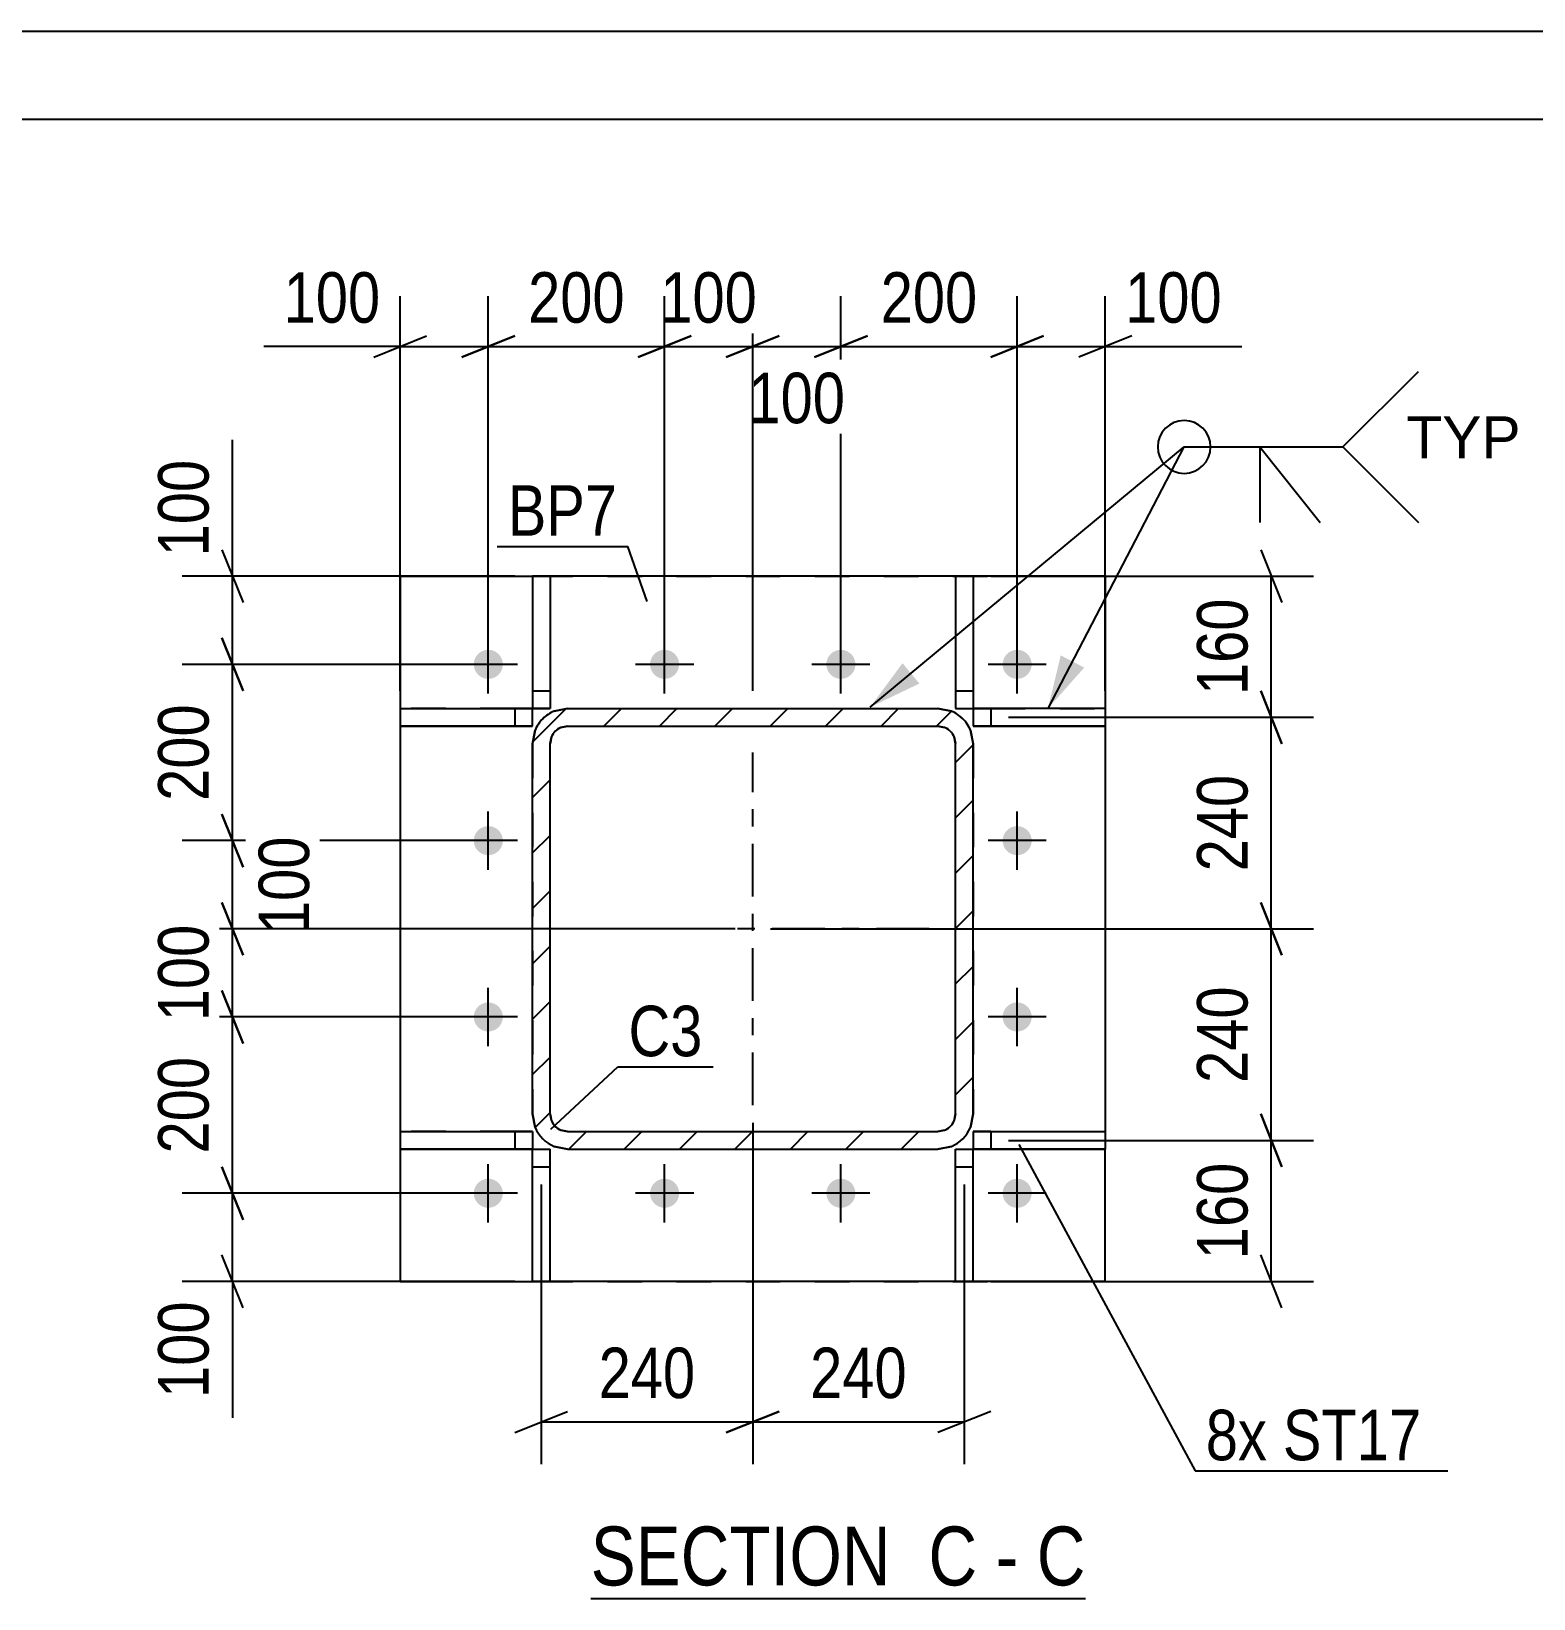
# Model space of a CAD drawing. Header units: millimetres. Extents: x 0 to 594, y 0 to 420.
# Drawn here: x 424.5 to 509.7, y 331.1 to 420 of the extents above; entities that cross this region are included whole.
import ezdxf

# ---------------------------------------------------------------- set-up
doc = ezdxf.new("R2010")
doc.units = ezdxf.units.MM
doc.linetypes.add('DXK_LINE_DOT2', pattern=[3.9198, 1.9599, -1.9599])
doc.linetypes.add('DXK_LINE_DOT3', pattern=[5.9187, 2.979, -0.9799, 0.9799, -0.9799])
doc.styles.add('Arial', font='arial.ttf', dxfattribs={"height": 0.2})
doc.styles.add('Arial Narrow', font='ARIALN.TTF', dxfattribs={"height": 0.2})

# ---------------------------------------------------------------- blocks, each defined once
blk = doc.blocks.new('Unknown-681868596-1134')
at = {"color": 5, "linetype": 'Continuous'}
for p, q in [((594, 420), (0, 420)), ((589, 415), (5, 415))]:
    blk.add_line(p, q, dxfattribs=at)
blk = doc.blocks.new('Unknown-681868596-11 - 2899')
at = {"color": 6, "linetype": 'Continuous'}
blk.add_line((456.186, 331.103), (484.256, 331.103), dxfattribs=at)
at = {"color": 0, "linetype": 'Continuous'}
for points in [[(474.294, 331.853), (474.294, 335.353), (456.186, 335.353), (456.186, 331.853)], [(478.113, 331.853), (478.113, 335.353), (475.344, 335.353), (475.344, 331.853)], [(480.438, 331.853), (480.438, 335.353), (479.163, 335.353), (479.163, 331.853)], [(484.256, 331.853), (484.256, 335.353), (481.488, 335.353), (481.488, 331.853)]]:
    blk.add_wipeout(points, dxfattribs=at)
at = {"color": 7, "linetype": 'Continuous', "style": 'Arial Narrow'}
for s, height, p in [('SECTION ', 3.3405, (456.186, 331.853)), ('C', 3.34, (475.344, 331.853)), ('C', 3.34, (481.488, 331.853)), ('-', 3.34, (479.163, 331.853))]:
    blk.add_text(s, height=height, dxfattribs=at).set_placement(p)
blk = doc.blocks.new('Part-681868596-2966 - 2899')
at = {"color": 2, "linetype": 'Continuous'}
for p, q in [((452.878, 356.598), (453.878, 356.598)), ((452.878, 349.096), (452.878, 356.598)), ((453.878, 349.096), (453.878, 356.598)), ((452.878, 355.598), (453.878, 355.598)), ((452.878, 349.096), (453.878, 349.096))]:
    blk.add_line(p, q, dxfattribs=at)
at = {"color": 7, "linetype": 'DXK_LINE_DOT2'}
for p, q in [((452.878, 356.596), (453.878, 356.596)), ((452.878, 355.596), (453.878, 355.596)), ((453.878, 349.096), (452.878, 349.096))]:
    blk.add_line(p, q, dxfattribs=at)
blk = doc.blocks.new('Bolt-681868596-2914 - 2899')
at = {"linetype": 'Continuous'}
for points in [[(450.378, 383.272), (450.206, 383.29), (450.042, 383.343), (449.893, 383.429), (449.765, 383.545), (449.663, 383.684), (449.593, 383.842), (449.557, 384.01), (449.557, 384.183), (449.593, 384.352), (449.663, 384.509), (449.765, 384.649), (449.893, 384.764), (450.042, 384.85), (450.206, 384.904), (450.378, 384.922), (450.549, 384.904), (450.713, 384.85), (450.863, 384.764), (450.991, 384.649), (451.092, 384.509), (451.162, 384.352), (451.198, 384.183), (451.198, 384.01), (451.162, 383.842), (451.092, 383.684), (450.991, 383.545), (450.863, 383.429), (450.713, 383.343), (450.549, 383.29)], [(460.378, 383.272), (460.206, 383.29), (460.042, 383.343), (459.893, 383.429), (459.765, 383.545), (459.663, 383.684), (459.593, 383.842), (459.557, 384.01), (459.557, 384.183), (459.593, 384.352), (459.663, 384.509), (459.765, 384.649), (459.893, 384.764), (460.042, 384.85), (460.206, 384.904), (460.378, 384.922), (460.549, 384.904), (460.713, 384.85), (460.863, 384.764), (460.991, 384.649), (461.092, 384.509), (461.162, 384.352), (461.198, 384.183), (461.198, 384.01), (461.162, 383.842), (461.092, 383.684), (460.991, 383.545), (460.863, 383.429), (460.713, 383.343), (460.549, 383.29)], [(470.378, 383.272), (470.206, 383.29), (470.042, 383.343), (469.893, 383.429), (469.765, 383.545), (469.663, 383.684), (469.593, 383.842), (469.557, 384.01), (469.557, 384.183), (469.593, 384.352), (469.663, 384.509), (469.765, 384.649), (469.893, 384.764), (470.042, 384.85), (470.206, 384.904), (470.378, 384.922), (470.549, 384.904), (470.713, 384.85), (470.863, 384.764), (470.991, 384.649), (471.092, 384.509), (471.162, 384.352), (471.198, 384.183), (471.198, 384.01), (471.162, 383.842), (471.092, 383.684), (470.991, 383.545), (470.863, 383.429), (470.713, 383.343), (470.549, 383.29)], [(480.378, 383.272), (480.206, 383.29), (480.042, 383.343), (479.893, 383.429), (479.765, 383.545), (479.663, 383.684), (479.593, 383.842), (479.557, 384.01), (479.557, 384.183), (479.593, 384.352), (479.663, 384.509), (479.765, 384.649), (479.893, 384.764), (480.042, 384.85), (480.206, 384.904), (480.378, 384.922), (480.549, 384.904), (480.713, 384.85), (480.863, 384.764), (480.991, 384.649), (481.092, 384.509), (481.162, 384.352), (481.198, 384.183), (481.198, 384.01), (481.162, 383.842), (481.092, 383.684), (480.991, 383.545), (480.863, 383.429), (480.713, 383.343), (480.549, 383.29)], [(450.378, 373.272), (450.206, 373.29), (450.042, 373.343), (449.893, 373.429), (449.765, 373.545), (449.663, 373.684), (449.593, 373.842), (449.557, 374.01), (449.557, 374.183), (449.593, 374.352), (449.663, 374.509), (449.765, 374.649), (449.893, 374.764), (450.042, 374.85), (450.206, 374.904), (450.378, 374.922), (450.549, 374.904), (450.713, 374.85), (450.863, 374.764), (450.991, 374.649), (451.092, 374.509), (451.162, 374.352), (451.198, 374.183), (451.198, 374.01), (451.162, 373.842), (451.092, 373.684), (450.991, 373.545), (450.863, 373.429), (450.713, 373.343), (450.549, 373.29)], [(480.378, 373.272), (480.206, 373.29), (480.042, 373.343), (479.893, 373.429), (479.765, 373.545), (479.663, 373.684), (479.593, 373.842), (479.557, 374.01), (479.557, 374.183), (479.593, 374.352), (479.663, 374.509), (479.765, 374.649), (479.893, 374.764), (480.042, 374.85), (480.206, 374.904), (480.378, 374.922), (480.549, 374.904), (480.713, 374.85), (480.863, 374.764), (480.991, 374.649), (481.092, 374.509), (481.162, 374.352), (481.198, 374.183), (481.198, 374.01), (481.162, 373.842), (481.092, 373.684), (480.991, 373.545), (480.863, 373.429), (480.713, 373.343), (480.549, 373.29)], [(450.378, 363.272), (450.206, 363.29), (450.042, 363.343), (449.893, 363.429), (449.765, 363.545), (449.663, 363.684), (449.593, 363.842), (449.557, 364.01), (449.557, 364.183), (449.593, 364.352), (449.663, 364.509), (449.765, 364.649), (449.893, 364.764), (450.042, 364.85), (450.206, 364.904), (450.378, 364.922), (450.549, 364.904), (450.713, 364.85), (450.863, 364.764), (450.991, 364.649), (451.092, 364.509), (451.162, 364.352), (451.198, 364.183), (451.198, 364.01), (451.162, 363.842), (451.092, 363.684), (450.991, 363.545), (450.863, 363.429), (450.713, 363.343), (450.549, 363.29)], [(480.378, 363.272), (480.206, 363.29), (480.042, 363.343), (479.893, 363.429), (479.765, 363.545), (479.663, 363.684), (479.593, 363.842), (479.557, 364.01), (479.557, 364.183), (479.593, 364.352), (479.663, 364.509), (479.765, 364.649), (479.893, 364.764), (480.042, 364.85), (480.206, 364.904), (480.378, 364.922), (480.549, 364.904), (480.713, 364.85), (480.863, 364.764), (480.991, 364.649), (481.092, 364.509), (481.162, 364.352), (481.198, 364.183), (481.198, 364.01), (481.162, 363.842), (481.092, 363.684), (480.991, 363.545), (480.863, 363.429), (480.713, 363.343), (480.549, 363.29)], [(450.378, 353.272), (450.206, 353.29), (450.042, 353.343), (449.893, 353.429), (449.765, 353.545), (449.663, 353.684), (449.593, 353.842), (449.557, 354.01), (449.557, 354.183), (449.593, 354.352), (449.663, 354.509), (449.765, 354.649), (449.893, 354.764), (450.042, 354.85), (450.206, 354.904), (450.378, 354.922), (450.549, 354.904), (450.713, 354.85), (450.863, 354.764), (450.991, 354.649), (451.092, 354.509), (451.162, 354.352), (451.198, 354.183), (451.198, 354.01), (451.162, 353.842), (451.092, 353.684), (450.991, 353.545), (450.863, 353.429), (450.713, 353.343), (450.549, 353.29)], [(460.378, 353.272), (460.206, 353.29), (460.042, 353.343), (459.893, 353.429), (459.765, 353.545), (459.663, 353.684), (459.593, 353.842), (459.557, 354.01), (459.557, 354.183), (459.593, 354.352), (459.663, 354.509), (459.765, 354.649), (459.893, 354.764), (460.042, 354.85), (460.206, 354.904), (460.378, 354.922), (460.549, 354.904), (460.713, 354.85), (460.863, 354.764), (460.991, 354.649), (461.092, 354.509), (461.162, 354.352), (461.198, 354.183), (461.198, 354.01), (461.162, 353.842), (461.092, 353.684), (460.991, 353.545), (460.863, 353.429), (460.713, 353.343), (460.549, 353.29)], [(470.378, 353.272), (470.206, 353.29), (470.042, 353.343), (469.893, 353.429), (469.765, 353.545), (469.663, 353.684), (469.593, 353.842), (469.557, 354.01), (469.557, 354.183), (469.593, 354.352), (469.663, 354.509), (469.765, 354.649), (469.893, 354.764), (470.042, 354.85), (470.206, 354.904), (470.378, 354.922), (470.549, 354.904), (470.713, 354.85), (470.863, 354.764), (470.991, 354.649), (471.092, 354.509), (471.162, 354.352), (471.198, 354.183), (471.198, 354.01), (471.162, 353.842), (471.092, 353.684), (470.991, 353.545), (470.863, 353.429), (470.713, 353.343), (470.549, 353.29)], [(480.378, 353.272), (480.206, 353.29), (480.042, 353.343), (479.893, 353.429), (479.765, 353.545), (479.663, 353.684), (479.593, 353.842), (479.557, 354.01), (479.557, 354.183), (479.593, 354.352), (479.663, 354.509), (479.765, 354.649), (479.893, 354.764), (480.042, 354.85), (480.206, 354.904), (480.378, 354.922), (480.549, 354.904), (480.713, 354.85), (480.863, 354.764), (480.991, 354.649), (481.092, 354.509), (481.162, 354.352), (481.198, 354.183), (481.198, 354.01), (481.162, 353.842), (481.092, 353.684), (480.991, 353.545), (480.863, 353.429), (480.713, 353.343), (480.549, 353.29)]]:
    blk.add_hatch(color=1, dxfattribs=at).paths.add_polyline_path(points)
at = {"color": 1, "linetype": 'Continuous'}
for p, q in [((450.378, 382.446), (450.378, 385.746)), ((460.378, 382.446), (460.378, 385.746)), ((470.378, 382.446), (470.378, 385.746)), ((480.378, 382.446), (480.378, 385.746)), ((452.028, 384.096), (448.728, 384.096)), ((462.028, 384.096), (458.728, 384.096)), ((472.028, 384.096), (468.728, 384.096)), ((482.028, 384.096), (478.728, 384.096)), ((450.378, 372.446), (450.378, 375.746)), ((480.378, 372.446), (480.378, 375.746)), ((452.028, 374.096), (448.728, 374.096)), ((482.028, 374.096), (478.728, 374.096)), ((450.378, 362.446), (450.378, 365.746)), ((480.378, 362.446), (480.378, 365.746)), ((452.028, 364.096), (448.728, 364.096)), ((482.028, 364.096), (478.728, 364.096)), ((450.378, 352.446), (450.378, 355.746)), ((460.378, 352.446), (460.378, 355.746)), ((470.378, 352.446), (470.378, 355.746)), ((480.378, 352.446), (480.378, 355.746)), ((452.028, 354.096), (448.728, 354.096)), ((462.028, 354.096), (458.728, 354.096)), ((472.028, 354.096), (468.728, 354.096)), ((482.028, 354.096), (478.728, 354.096))]:
    blk.add_line(p, q, dxfattribs=at)
blk = doc.blocks.new('Part-681868596-2971 - 2899')
at = {"color": 2, "linetype": 'Continuous'}
for p, q in [((476.878, 356.598), (477.878, 356.598)), ((476.878, 349.096), (476.878, 356.598)), ((477.878, 349.096), (477.878, 356.598)), ((476.878, 355.598), (477.878, 355.598)), ((476.878, 349.096), (477.878, 349.096))]:
    blk.add_line(p, q, dxfattribs=at)
at = {"color": 7, "linetype": 'DXK_LINE_DOT2'}
for p, q in [((476.878, 356.596), (477.878, 356.596)), ((476.878, 355.596), (477.878, 355.596)), ((477.878, 349.096), (476.878, 349.096))]:
    blk.add_line(p, q, dxfattribs=at)
blk = doc.blocks.new('Part-681868596-2951 - 2899')
at = {"linetype": 'Continuous'}
h = blk.add_hatch(dxfattribs=at)
h.set_pattern_fill('', scale=0.7, style=0, pattern_type=0)
h.set_pattern_definition([(45, (453.03, 357.8333), (-1.57154, 1.57154), [])])
h.paths.add_polyline_path([(452.878, 358.599), (453.03, 357.833), (453.463, 357.184), (454.112, 356.751), (454.878, 356.599), (475.878, 356.599), (476.643, 356.751), (477.292, 357.184), (477.725, 357.833), (477.878, 358.599), (477.878, 379.599), (477.725, 380.364), (477.292, 381.013), (476.643, 381.446), (475.878, 381.599), (454.878, 381.599), (454.112, 381.446), (453.463, 381.013), (453.03, 380.364), (452.878, 379.599)])
h.paths.add_polyline_path([(453.954, 379.981), (454.171, 380.306), (454.495, 380.523), (454.878, 380.599), (475.878, 380.599), (476.26, 380.523), (476.585, 380.306), (476.802, 379.981), (476.878, 379.599), (476.878, 358.599), (476.802, 358.216), (476.585, 357.892), (476.26, 357.675), (475.878, 357.599), (454.878, 357.599), (454.495, 357.675), (454.171, 357.892), (453.954, 358.216), (453.878, 358.599), (453.878, 379.599)])
at = {"color": 2, "linetype": 'Continuous'}
for p, q in [((454.878, 381.599), (454.112, 381.446)), ((454.878, 381.599), (475.878, 381.599)), ((476.643, 381.446), (475.878, 381.599)), ((454.495, 380.523), (454.878, 380.599)), ((454.878, 380.597), (454.495, 380.52)), ((454.878, 380.597), (454.878, 380.599)), ((454.878, 380.599), (475.878, 380.599)), ((454.878, 380.597), (475.878, 380.597)), ((475.878, 380.597), (475.878, 380.599)), ((475.878, 380.599), (476.26, 380.523)), ((476.26, 380.52), (475.878, 380.597)), ((453.03, 380.364), (452.878, 379.599)), ((452.878, 358.599), (452.878, 379.599)), ((453.878, 379.599), (453.954, 379.981)), ((453.878, 358.599), (453.878, 379.599)), ((476.802, 379.981), (476.878, 379.599)), ((476.878, 358.599), (476.878, 379.599)), ((477.878, 379.599), (477.725, 380.364)), ((477.878, 358.599), (477.878, 379.599)), ((452.878, 358.599), (453.03, 357.833)), ((453.954, 358.216), (453.878, 358.599)), ((476.878, 358.599), (476.802, 358.216)), ((477.725, 357.833), (477.878, 358.599)), ((453.03, 357.831), (453.029, 357.834)), ((453.03, 357.831), (453.03, 357.833)), ((454.878, 357.599), (454.495, 357.675)), ((454.878, 357.599), (475.878, 357.599)), ((476.26, 357.675), (475.878, 357.599)), ((477.726, 357.834), (477.725, 357.831)), ((477.725, 357.833), (477.725, 357.831)), ((454.112, 356.751), (454.878, 356.599)), ((454.878, 356.597), (454.112, 356.749)), ((454.878, 356.597), (454.878, 356.599)), ((454.878, 356.599), (475.878, 356.599)), ((454.878, 356.597), (475.878, 356.597)), ((475.878, 356.599), (476.643, 356.751)), ((476.643, 356.749), (475.878, 356.597)), ((475.878, 356.597), (475.878, 356.599))]:
    blk.add_line(p, q, dxfattribs=at)
at = {"color": 7, "linetype": 'DXK_LINE_DOT2'}
for p, q in [((454.112, 381.444), (454.878, 381.597)), ((454.878, 381.597), (454.878, 381.599)), ((454.878, 381.597), (475.878, 381.597)), ((475.878, 381.597), (475.878, 381.599)), ((475.878, 381.597), (476.643, 381.444)), ((452.878, 379.597), (453.03, 380.362)), ((452.878, 379.599), (452.878, 358.597)), ((453.954, 379.979), (453.878, 379.597)), ((453.878, 379.597), (453.878, 379.599)), ((453.878, 358.597), (453.878, 379.597)), ((453.954, 379.979), (453.954, 379.981)), ((476.802, 379.979), (476.802, 379.981)), ((476.878, 379.597), (476.802, 379.979)), ((476.878, 379.597), (476.878, 379.599)), ((476.878, 358.597), (476.878, 379.597)), ((477.725, 380.362), (477.878, 379.597)), ((477.878, 379.599), (477.878, 358.597)), ((453.029, 357.834), (452.878, 358.597)), ((453.878, 358.597), (453.878, 358.599)), ((453.878, 358.597), (453.954, 358.214)), ((476.802, 358.214), (476.878, 358.597)), ((476.878, 358.597), (476.878, 358.599)), ((477.878, 358.597), (477.726, 357.834)), ((454.495, 357.673), (454.878, 357.597)), ((454.878, 357.597), (454.878, 357.599)), ((454.878, 357.597), (475.878, 357.597)), ((475.878, 357.597), (476.26, 357.673)), ((475.878, 357.597), (475.878, 357.599))]:
    blk.add_line(p, q, dxfattribs=at)
at = {"color": 7, "linetype": 'DXK_LINE_DOT3'}
for p, q in [((465.378, 359.097), (465.378, 379.099)), ((475.379, 369.098), (455.377, 369.098))]:
    blk.add_line(p, q, dxfattribs=at)
at = {"color": 2, "linetype": 'Continuous'}
for centre, radius, start, end in [((454.878, 379.599), 2, 112.5, 157.5), ((475.878, 379.599), 2, 22.5, 67.5), ((454.878, 379.599), 1, 112.5, 157.5), ((454.878, 379.597), 1, 112.5, 157.5), ((475.878, 379.599), 1, 22.5, 67.5), ((475.878, 379.597), 1, 22.5, 67.5), ((454.878, 358.599), 2, 202.5, 247.5), ((454.878, 358.597), 2, 202.5, 247.5), ((454.878, 358.599), 1, 202.5, 247.5), ((475.878, 358.599), 1, 292.5, 337.5), ((475.878, 358.599), 2, 292.5, 337.5), ((475.878, 358.597), 2, 292.5, 337.5)]:
    blk.add_arc(centre, radius, start, end, dxfattribs=at)
at = {"color": 7, "linetype": 'DXK_LINE_DOT2'}
for centre, radius, start, end in [((454.878, 379.597), 2, 112.5, 157.5), ((475.878, 379.597), 2, 22.5, 67.5), ((454.878, 358.597), 1, 202.5, 247.5), ((475.878, 358.597), 1, 292.5, 337.5)]:
    blk.add_arc(centre, radius, start, end, dxfattribs=at)
blk = doc.blocks.new('Part-681868596-2976 - 2899')
at = {"color": 2, "linetype": 'Continuous'}
for p, q in [((452.878, 389.097), (452.878, 381.598)), ((453.878, 389.097), (452.878, 389.097)), ((453.878, 389.097), (453.878, 381.597)), ((452.878, 382.598), (453.878, 382.598)), ((452.878, 381.598), (453.878, 381.598)), ((453.878, 381.597), (452.878, 381.597))]:
    blk.add_line(p, q, dxfattribs=at)
at = {"color": 7, "linetype": 'DXK_LINE_DOT2'}
for p, q in [((452.878, 389.097), (453.878, 389.097)), ((452.878, 382.597), (452.878, 382.598)), ((452.878, 382.597), (453.878, 382.597)), ((453.878, 382.597), (453.878, 382.598)), ((452.878, 381.598), (452.878, 381.597)), ((452.878, 381.597), (452.878, 381.598))]:
    blk.add_line(p, q, dxfattribs=at)
blk = doc.blocks.new('Part-681868596-2981 - 2899')
at = {"color": 2, "linetype": 'Continuous'}
for p, q in [((476.878, 389.097), (476.878, 381.597)), ((477.878, 389.097), (476.878, 389.097)), ((477.878, 389.097), (477.878, 381.598)), ((476.878, 382.598), (477.878, 382.598)), ((476.878, 381.598), (477.878, 381.598)), ((476.878, 381.597), (477.878, 381.597))]:
    blk.add_line(p, q, dxfattribs=at)
at = {"color": 7, "linetype": 'DXK_LINE_DOT2'}
for p, q in [((476.878, 389.097), (477.878, 389.097)), ((476.878, 382.597), (477.878, 382.597)), ((477.878, 381.598), (477.878, 381.597))]:
    blk.add_line(p, q, dxfattribs=at)
blk = doc.blocks.new('Part-681868596-2986 - 2899')
at = {"color": 2, "linetype": 'Continuous'}
for p, q in [((478.878, 381.598), (477.878, 381.598)), ((477.878, 381.598), (477.878, 380.598)), ((478.878, 381.598), (478.878, 380.598)), ((485.378, 381.597), (478.878, 381.598)), ((485.378, 381.597), (485.378, 380.597)), ((478.878, 380.598), (477.878, 380.598)), ((477.878, 380.598), (477.878, 380.597)), ((477.878, 380.597), (477.878, 380.598)), ((477.878, 380.597), (478.878, 380.597)), ((485.378, 380.597), (478.878, 380.598)), ((478.878, 380.597), (485.378, 380.597)), ((485.378, 380.597), (485.378, 380.597))]:
    blk.add_line(p, q, dxfattribs=at)
at = {"color": 7, "linetype": 'DXK_LINE_DOT2'}
for p, q in [((477.878, 381.597), (478.878, 381.597)), ((478.878, 381.597), (485.378, 381.597)), ((478.878, 380.598), (478.878, 380.597)), ((485.378, 380.597), (485.378, 380.597))]:
    blk.add_line(p, q, dxfattribs=at)
blk = doc.blocks.new('Part-681868596-2991 - 2899')
at = {"color": 2, "linetype": 'Continuous'}
for p, q in [((478.878, 357.598), (477.878, 357.598)), ((477.878, 357.598), (477.878, 356.598)), ((478.878, 357.598), (478.878, 356.598)), ((478.878, 357.598), (485.378, 357.596)), ((485.378, 357.596), (485.378, 356.596)), ((478.878, 356.598), (477.878, 356.598)), ((477.878, 356.596), (478.878, 356.596)), ((485.378, 356.596), (478.878, 356.598)), ((478.878, 356.596), (485.378, 356.596)), ((485.378, 356.596), (485.378, 356.596))]:
    blk.add_line(p, q, dxfattribs=at)
at = {"color": 7, "linetype": 'DXK_LINE_DOT2'}
for p, q in [((477.878, 357.596), (478.878, 357.596)), ((478.878, 357.596), (485.378, 357.596)), ((477.878, 356.598), (477.878, 356.596)), ((477.878, 356.598), (477.878, 356.596)), ((478.878, 356.598), (478.878, 356.596)), ((485.378, 356.596), (485.378, 356.596))]:
    blk.add_line(p, q, dxfattribs=at)
blk = doc.blocks.new('Part-681868596-2996 - 2899')
at = {"color": 2, "linetype": 'Continuous'}
for p, q in [((445.378, 381.597), (451.878, 381.598)), ((445.378, 381.597), (445.378, 381.597)), ((445.378, 381.597), (445.378, 380.597)), ((451.878, 381.598), (452.878, 381.598)), ((451.878, 381.598), (451.878, 380.598)), ((452.878, 380.597), (452.878, 381.598)), ((451.878, 380.598), (445.378, 380.597)), ((445.378, 380.597), (451.878, 380.597)), ((452.878, 380.598), (451.878, 380.598)), ((451.878, 380.597), (452.878, 380.597)), ((452.878, 380.598), (452.878, 380.597))]:
    blk.add_line(p, q, dxfattribs=at)
at = {"color": 7, "linetype": 'DXK_LINE_DOT2'}
for p, q in [((451.878, 381.597), (445.378, 381.597)), ((452.878, 381.597), (451.878, 381.597)), ((452.878, 381.598), (452.878, 381.597)), ((451.878, 380.597), (451.878, 380.598))]:
    blk.add_line(p, q, dxfattribs=at)
blk = doc.blocks.new('Part-681868596-3001 - 2899')
at = {"color": 2, "linetype": 'Continuous'}
for p, q in [((445.378, 357.596), (451.878, 357.598)), ((445.378, 357.596), (445.378, 357.596)), ((445.378, 357.596), (445.378, 356.596)), ((451.878, 357.598), (452.878, 357.598)), ((451.878, 357.598), (451.878, 356.598)), ((452.878, 357.598), (452.878, 356.598)), ((451.878, 356.598), (445.378, 356.596)), ((445.378, 356.596), (451.878, 356.596)), ((452.878, 356.598), (451.878, 356.598)), ((451.878, 356.596), (452.878, 356.596))]:
    blk.add_line(p, q, dxfattribs=at)
at = {"color": 7, "linetype": 'DXK_LINE_DOT2'}
for p, q in [((451.878, 357.596), (445.378, 357.596)), ((452.878, 357.596), (451.878, 357.596)), ((452.878, 357.598), (452.878, 357.596)), ((451.878, 356.596), (451.878, 356.598)), ((452.878, 356.596), (452.878, 356.598)), ((452.878, 356.598), (452.878, 356.596))]:
    blk.add_line(p, q, dxfattribs=at)
blk = doc.blocks.new('Part-681868596-3051 - 2899')
at = {"color": 2, "linetype": 'Continuous'}
for p, q in [((445.378, 389.097), (452.878, 389.097)), ((445.378, 389.096), (445.378, 389.097)), ((445.378, 389.097), (445.378, 381.597)), ((476.878, 389.097), (453.878, 389.097)), ((485.378, 389.097), (477.878, 389.097)), ((485.378, 389.096), (485.378, 389.097)), ((485.378, 389.097), (485.378, 381.597)), ((445.378, 380.597), (445.378, 357.596)), ((485.378, 380.597), (485.378, 357.596)), ((445.378, 356.596), (445.378, 349.096)), ((485.378, 349.096), (485.378, 356.596)), ((445.378, 349.097), (452.878, 349.097)), ((476.878, 349.097), (453.878, 349.097)), ((485.378, 349.097), (477.878, 349.097))]:
    blk.add_line(p, q, dxfattribs=at)
at = {"color": 7, "linetype": 'DXK_LINE_DOT2'}
for p, q in [((445.378, 389.096), (485.378, 389.096)), ((452.878, 389.097), (453.878, 389.097)), ((477.878, 389.097), (476.878, 389.097)), ((445.378, 381.597), (445.378, 380.597)), ((485.378, 381.597), (485.378, 380.597)), ((445.378, 357.596), (445.378, 356.596)), ((485.378, 357.596), (485.378, 356.596)), ((445.378, 349.096), (485.378, 349.096)), ((452.878, 349.097), (453.878, 349.097)), ((477.878, 349.097), (476.878, 349.097))]:
    blk.add_line(p, q, dxfattribs=at)
blk = doc.blocks.new('StraightDimension-681868596-13153 - 2899')
at = {"color": 7, "linetype": 'Continuous'}
for p, q in [((494.194, 390.597), (495.394, 387.597)), ((478.878, 389.097), (497.194, 389.097)), ((494.794, 381.097), (494.794, 389.097)), ((495.394, 379.597), (494.194, 382.597)), ((479.878, 381.097), (497.194, 381.097))]:
    blk.add_line(p, q, dxfattribs=at)
at = {"color": 0}
blk.add_wipeout([(494.044, 388.439), (489.844, 388.439), (489.844, 381.755), (494.044, 381.755)], dxfattribs=at)
at = {"color": 3, "style": 'Arial Narrow'}
blk.add_text('160', height=2.8633, rotation=90.00021, dxfattribs=at).set_placement((493.444, 382.355))
blk = doc.blocks.new('StraightDimension-681868596-13652 - 2899')
at = {"color": 7, "linetype": 'Continuous'}
for p, q in [((470.378, 385.097), (470.378, 404.974)), ((480.378, 385.097), (480.378, 404.974)), ((468.878, 401.524), (471.878, 402.724)), ((481.878, 402.724), (478.878, 401.524)), ((470.378, 402.124), (480.378, 402.124))]:
    blk.add_line(p, q, dxfattribs=at)
at = {"color": 0}
blk.add_wipeout([(478.72, 402.874), (478.72, 407.074), (472.035, 407.074), (472.035, 402.874)], dxfattribs=at)
at = {"color": 3, "style": 'Arial Narrow'}
blk.add_text('200', height=2.8633, dxfattribs=at).set_placement((472.635, 403.474))
blk = doc.blocks.new('StraightDimension-681868596-13155 - 2899')
at = {"color": 7, "linetype": 'Continuous'}
for p, q in [((494.194, 370.596), (495.394, 367.596)), ((466.378, 369.096), (497.194, 369.096)), ((494.794, 357.096), (494.794, 369.096)), ((495.394, 355.596), (494.194, 358.596)), ((479.878, 357.096), (497.194, 357.096))]:
    blk.add_line(p, q, dxfattribs=at)
at = {"color": 0}
blk.add_wipeout([(494.044, 366.438), (489.844, 366.438), (489.844, 359.754), (494.044, 359.754)], dxfattribs=at)
at = {"color": 3, "style": 'Arial Narrow'}
blk.add_text('240', height=2.8633, rotation=90.00021, dxfattribs=at).set_placement((493.444, 360.354))
blk = doc.blocks.new('StraightDimension-681868596-13379 - 2899')
at = {"color": 7, "linetype": 'Continuous'}
for p, q in [((435.262, 365.597), (436.462, 362.597)), ((449.378, 364.097), (433.012, 364.097)), ((435.862, 354.097), (435.862, 364.097)), ((436.462, 352.597), (435.262, 355.597)), ((449.378, 354.097), (433.012, 354.097))]:
    blk.add_line(p, q, dxfattribs=at)
at = {"color": 0}
blk.add_wipeout([(435.112, 362.439), (430.912, 362.439), (430.912, 355.754), (435.112, 355.754)], dxfattribs=at)
at = {"color": 3, "style": 'Arial Narrow'}
blk.add_text('200', height=2.8633, rotation=90.00021, dxfattribs=at).set_placement((434.512, 356.354))
blk = doc.blocks.new('StraightDimension-681868596-13376 - 2899')
at = {"color": 7, "linetype": 'Continuous'}
for p, q in [((435.262, 385.597), (436.462, 382.597)), ((449.378, 384.097), (433.012, 384.097)), ((435.862, 374.097), (435.862, 384.097)), ((436.462, 372.597), (435.262, 375.597)), ((449.378, 374.097), (433.012, 374.097))]:
    blk.add_line(p, q, dxfattribs=at)
at = {"color": 0}
blk.add_wipeout([(435.112, 382.439), (430.912, 382.439), (430.912, 375.754), (435.112, 375.754)], dxfattribs=at)
at = {"color": 3, "style": 'Arial Narrow'}
blk.add_text('200', height=2.8633, rotation=90.00021, dxfattribs=at).set_placement((434.512, 376.354))
blk = doc.blocks.new('StraightDimension-681868596-3096 - 2899')
at = {"color": 7, "linetype": 'Continuous'}
for p, q in [((465.378, 358.097), (465.378, 338.727)), ((453.378, 354.596), (453.378, 338.727)), ((451.878, 340.527), (454.878, 341.727)), ((466.878, 341.727), (463.878, 340.527)), ((453.378, 341.127), (465.378, 341.127))]:
    blk.add_line(p, q, dxfattribs=at)
at = {"color": 0}
blk.add_wipeout([(462.72, 341.877), (462.72, 346.077), (456.035, 346.077), (456.035, 341.877)], dxfattribs=at)
at = {"color": 3, "style": 'Arial Narrow'}
blk.add_text('240', height=2.8633, dxfattribs=at).set_placement((456.635, 342.477))
blk = doc.blocks.new('StraightDimension-681868596-3112 - 2899')
at = {"color": 7, "linetype": 'Continuous'}
for p, q in [((465.378, 358.097), (465.378, 338.727)), ((477.378, 354.596), (477.378, 338.727)), ((463.878, 340.527), (466.878, 341.727)), ((478.878, 341.727), (475.878, 340.527)), ((465.378, 341.127), (477.378, 341.127))]:
    blk.add_line(p, q, dxfattribs=at)
at = {"color": 0}
blk.add_wipeout([(474.72, 341.877), (474.72, 346.077), (468.035, 346.077), (468.035, 341.877)], dxfattribs=at)
at = {"color": 3, "style": 'Arial Narrow'}
blk.add_text('240', height=2.8633, dxfattribs=at).set_placement((468.635, 342.477))
blk = doc.blocks.new('StraightDimension-681868596-13154 - 2899')
at = {"color": 7, "linetype": 'Continuous'}
for p, q in [((494.194, 382.597), (495.394, 379.597)), ((479.878, 381.097), (497.194, 381.097)), ((494.794, 369.096), (494.794, 381.097)), ((495.394, 367.596), (494.194, 370.596)), ((466.378, 369.096), (497.194, 369.096))]:
    blk.add_line(p, q, dxfattribs=at)
at = {"color": 0}
blk.add_wipeout([(494.044, 378.439), (489.844, 378.439), (489.844, 371.754), (494.044, 371.754)], dxfattribs=at)
at = {"color": 3, "style": 'Arial Narrow'}
blk.add_text('240', height=2.8633, rotation=90.00021, dxfattribs=at).set_placement((493.444, 372.354))
blk = doc.blocks.new('StraightDimension-681868596-13156 - 2899')
at = {"color": 7, "linetype": 'Continuous'}
for p, q in [((494.194, 358.596), (495.394, 355.596)), ((479.878, 357.096), (497.194, 357.096)), ((494.794, 349.096), (494.794, 357.096)), ((495.394, 347.596), (494.194, 350.596)), ((478.878, 349.096), (497.194, 349.096))]:
    blk.add_line(p, q, dxfattribs=at)
at = {"color": 0}
blk.add_wipeout([(494.044, 356.439), (489.844, 356.439), (489.844, 349.754), (494.044, 349.754)], dxfattribs=at)
at = {"color": 3, "style": 'Arial Narrow'}
blk.add_text('160', height=2.8633, rotation=90.00021, dxfattribs=at).set_placement((493.444, 350.354))
blk = doc.blocks.new('StraightDimension-681868596-13375 - 2899')
at = {"color": 7, "linetype": 'Continuous'}
for p, q in [((435.862, 389.097), (435.862, 396.832)), ((435.862, 389.097), (435.862, 396.832)), ((435.262, 390.597), (436.462, 387.597)), ((451.878, 389.097), (433.012, 389.097)), ((435.862, 384.097), (435.862, 389.097)), ((436.462, 382.597), (435.262, 385.597)), ((449.378, 384.097), (433.012, 384.097))]:
    blk.add_line(p, q, dxfattribs=at)
at = {"color": 0}
blk.add_wipeout([(435.112, 396.307), (430.912, 396.307), (430.912, 389.622), (435.112, 389.622)], dxfattribs=at)
at = {"color": 3, "style": 'Arial Narrow'}
blk.add_text('100', height=2.8633, rotation=90.00021, dxfattribs=at).set_placement((434.512, 390.222))
blk = doc.blocks.new('StraightDimension-681868596-13377 - 2899')
at = {"color": 7, "linetype": 'Continuous'}
for p, q in [((435.262, 375.597), (436.462, 372.597)), ((449.378, 374.097), (433.462, 374.097)), ((435.862, 369.096), (435.862, 374.097)), ((436.462, 367.596), (435.262, 370.596)), ((464.378, 369.096), (433.462, 369.096))]:
    blk.add_line(p, q, dxfattribs=at)
at = {"color": 0}
blk.add_wipeout([(440.812, 374.938), (436.612, 374.938), (436.612, 368.254), (440.812, 368.254)], dxfattribs=at)
at = {"color": 3, "style": 'Arial Narrow'}
blk.add_text('100', height=2.8633, rotation=90.00021, dxfattribs=at).set_placement((440.212, 368.854))
blk = doc.blocks.new('StraightDimension-681868596-13378 - 2899')
at = {"color": 7, "linetype": 'Continuous'}
for p, q in [((435.262, 370.596), (436.462, 367.596)), ((464.378, 369.096), (433.012, 369.096)), ((435.862, 364.097), (435.862, 369.096)), ((436.462, 362.597), (435.262, 365.597)), ((449.378, 364.097), (433.012, 364.097))]:
    blk.add_line(p, q, dxfattribs=at)
at = {"color": 0}
blk.add_wipeout([(435.112, 369.938), (430.912, 369.938), (430.912, 363.254), (435.112, 363.254)], dxfattribs=at)
at = {"color": 3, "style": 'Arial Narrow'}
blk.add_text('100', height=2.8633, rotation=90.00021, dxfattribs=at).set_placement((434.512, 363.854))
blk = doc.blocks.new('StraightDimension-681868596-13380 - 2899')
at = {"color": 7, "linetype": 'Continuous'}
for p, q in [((435.262, 355.597), (436.462, 352.597)), ((449.378, 354.097), (433.012, 354.097)), ((435.862, 349.096), (435.862, 354.097)), ((436.462, 347.596), (435.262, 350.596)), ((451.878, 349.096), (433.012, 349.096)), ((435.862, 349.096), (435.862, 341.362)), ((435.862, 349.096), (435.862, 341.362))]:
    blk.add_line(p, q, dxfattribs=at)
at = {"color": 0}
blk.add_wipeout([(435.112, 348.571), (430.912, 348.571), (430.912, 341.887), (435.112, 341.887)], dxfattribs=at)
at = {"color": 3, "style": 'Arial Narrow'}
blk.add_text('100', height=2.8633, rotation=90.00021, dxfattribs=at).set_placement((434.512, 342.487))
blk = doc.blocks.new('StraightDimension-681868596-13651 - 2899')
at = {"color": 7, "linetype": 'Continuous'}
for p, q in [((480.378, 385.097), (480.378, 404.974)), ((485.378, 382.597), (485.378, 404.974)), ((478.878, 401.524), (481.878, 402.724)), ((486.878, 402.724), (483.878, 401.524)), ((480.378, 402.124), (485.378, 402.124)), ((485.378, 402.124), (493.112, 402.124)), ((485.378, 402.124), (493.112, 402.124))]:
    blk.add_line(p, q, dxfattribs=at)
at = {"color": 0}
blk.add_wipeout([(492.587, 402.874), (492.587, 407.074), (485.903, 407.074), (485.903, 402.874)], dxfattribs=at)
at = {"color": 3, "style": 'Arial Narrow'}
blk.add_text('100', height=2.8633, dxfattribs=at).set_placement((486.503, 403.474))
blk = doc.blocks.new('StraightDimension-681868596-13653 - 2899')
at = {"color": 7, "linetype": 'Continuous'}
for p, q in [((465.378, 382.597), (465.378, 404.524)), ((470.378, 385.097), (470.378, 404.524)), ((463.878, 401.524), (466.878, 402.724)), ((471.878, 402.724), (468.878, 401.524)), ((465.378, 402.124), (470.378, 402.124))]:
    blk.add_line(p, q, dxfattribs=at)
at = {"color": 0}
blk.add_wipeout([(471.22, 397.174), (471.22, 401.374), (464.535, 401.374), (464.535, 397.174)], dxfattribs=at)
at = {"color": 3, "style": 'Arial Narrow'}
blk.add_text('100', height=2.8633, dxfattribs=at).set_placement((465.135, 397.774))
blk = doc.blocks.new('StraightDimension-681868596-13654 - 2899')
at = {"color": 7, "linetype": 'Continuous'}
for p, q in [((460.378, 385.097), (460.378, 404.974)), ((465.378, 382.597), (465.378, 404.974)), ((458.878, 401.524), (461.878, 402.724)), ((466.878, 402.724), (463.878, 401.524)), ((460.378, 402.124), (465.378, 402.124))]:
    blk.add_line(p, q, dxfattribs=at)
at = {"color": 0}
blk.add_wipeout([(466.22, 402.874), (466.22, 407.074), (459.535, 407.074), (459.535, 402.874)], dxfattribs=at)
at = {"color": 3, "style": 'Arial Narrow'}
blk.add_text('100', height=2.8633, dxfattribs=at).set_placement((460.135, 403.474))
blk = doc.blocks.new('StraightDimension-681868596-13655 - 2899')
at = {"color": 7, "linetype": 'Continuous'}
for p, q in [((450.378, 385.097), (450.378, 404.974)), ((460.378, 385.097), (460.378, 404.974)), ((448.878, 401.524), (451.878, 402.724)), ((461.878, 402.724), (458.878, 401.524)), ((450.378, 402.124), (460.378, 402.124))]:
    blk.add_line(p, q, dxfattribs=at)
at = {"color": 0}
blk.add_wipeout([(458.72, 402.874), (458.72, 407.074), (452.035, 407.074), (452.035, 402.874)], dxfattribs=at)
at = {"color": 3, "style": 'Arial Narrow'}
blk.add_text('200', height=2.8633, dxfattribs=at).set_placement((452.635, 403.474))
blk = doc.blocks.new('StraightDimension-681868596-13656 - 2899')
at = {"color": 7, "linetype": 'Continuous'}
for p, q in [((445.378, 382.597), (445.378, 404.974)), ((450.378, 385.097), (450.378, 404.974)), ((443.878, 401.524), (446.878, 402.724)), ((451.878, 402.724), (448.878, 401.524)), ((445.378, 402.124), (437.643, 402.124)), ((445.378, 402.124), (437.643, 402.124)), ((445.378, 402.124), (450.378, 402.124))]:
    blk.add_line(p, q, dxfattribs=at)
at = {"color": 0}
blk.add_wipeout([(444.853, 402.874), (444.853, 407.074), (438.168, 407.074), (438.168, 402.874)], dxfattribs=at)
at = {"color": 3, "style": 'Arial Narrow'}
blk.add_text('100', height=2.8633, dxfattribs=at).set_placement((438.768, 403.474))
blk = doc.blocks.new('Mark-681868596-2947 - 2899')
at = {"color": 30, "linetype": 'Continuous'}
for p, q in [((453.925, 357.726), (457.729, 361.27)), ((457.729, 361.27), (463.13, 361.27))]:
    blk.add_line(p, q, dxfattribs=at)
at = {"color": 0}
blk.add_wipeout([(462.53, 361.87), (462.53, 364.87), (458.329, 364.87), (458.329, 361.87)], dxfattribs=at)
blk.add_wipeout([(462.53, 361.87), (462.53, 364.87), (458.329, 364.87), (458.329, 361.87)], dxfattribs=at)
at = {"color": 3, "style": 'Arial Narrow'}
blk.add_text('C3', height=2.8633, dxfattribs=at).set_placement((458.329, 361.87))
blk = doc.blocks.new('Mark-681868596-3047 - 2899')
at = {"color": 30, "linetype": 'Continuous'}
for p in [(450.88, 390.79), (459.395, 387.665)]:
    blk.add_line(p, (458.291, 390.79), dxfattribs=at)
at = {"color": 0}
blk.add_wipeout([(457.691, 391.39), (457.691, 394.39), (451.48, 394.39), (451.48, 391.39)], dxfattribs=at)
blk.add_wipeout([(457.691, 391.39), (457.691, 394.39), (451.48, 394.39), (451.48, 391.39)], dxfattribs=at)
at = {"color": 3, "style": 'Arial Narrow'}
blk.add_text('BP7', height=2.8633, dxfattribs=at).set_placement((451.48, 391.39))
blk = doc.blocks.new('MarkSet-681868596-3219 - 2899')
at = {"color": 30, "linetype": 'Continuous'}
for p, q in [((480.462, 356.855), (490.477, 338.353)), ((490.477, 338.353), (504.804, 338.353))]:
    blk.add_line(p, q, dxfattribs=at)
at = {"color": 0}
for points in [[(494.549, 338.953), (494.549, 341.953), (491.077, 341.953), (491.077, 338.953)], [(503.304, 338.953), (503.304, 341.953), (495.449, 341.953), (495.449, 338.953)]]:
    blk.add_wipeout(points, dxfattribs=at)
for points in [[(494.549, 338.953), (494.549, 341.953), (491.077, 341.953), (491.077, 338.953)], [(503.304, 338.953), (503.304, 341.953), (495.449, 341.953), (495.449, 338.953)]]:
    blk.add_wipeout(points, dxfattribs=at)
at = {"color": 3, "style": 'Arial Narrow'}
for s, p in [('8x', (491.077, 338.953)), ('ST17', (495.449, 338.953))]:
    blk.add_text(s, height=2.8633, dxfattribs=at).set_placement(p)
blk = doc.blocks.new('WeldMark-681868596-8006 - 2899')
at = {"linetype": 'Continuous'}
for points in [[(474.83, 383.008), (472.042, 381.671), (473.873, 384.163)], [(484.179, 383.912), (482.128, 381.597), (482.848, 384.605)]]:
    blk.add_hatch(color=30, dxfattribs=at).paths.add_polyline_path(points)
at = {"color": 30, "linetype": 'Continuous'}
for p, q in [((472.042, 381.671), (489.851, 396.427)), ((482.128, 381.597), (489.851, 396.427)), ((489.851, 396.427), (498.851, 396.427))]:
    blk.add_line(p, q, dxfattribs=at)
at = {"color": 3, "linetype": 'Continuous'}
for q in [(497.565, 392.141), (494.137, 392.141)]:
    blk.add_line((494.137, 396.427), q, dxfattribs=at)
for start, end in [(90, 270), (270, 90)]:
    blk.add_arc((489.851, 396.427), 1.5, start, end, dxfattribs=at)
at = {"color": 0, "linetype": 'Continuous'}
blk.add_wipeout([(508.93, 395.777), (508.93, 398.277), (502.451, 398.277), (502.451, 395.777)], dxfattribs=at)
blk.add_wipeout([(508.93, 395.777), (508.93, 398.277), (502.451, 398.277), (502.451, 395.777)], dxfattribs=at)
at = {"color": 3, "linetype": 'Continuous'}
for q in [(503.137, 400.713), (503.137, 392.141)]:
    blk.add_line((498.851, 396.427), q, dxfattribs=at)
at = {"color": 3, "linetype": 'Continuous', "style": 'Arial'}
blk.add_text('TYP', height=2.3877, dxfattribs=at).set_placement((502.451, 395.777))

msp = doc.modelspace()

# ---------------------------------------------------------------- block references
for name in ['Unknown-681868596-1134', 'Part-681868596-3051 - 2899', 'Part-681868596-2976 - 2899', 'Part-681868596-2981 - 2899', 'Bolt-681868596-2914 - 2899', 'Part-681868596-2996 - 2899', 'Part-681868596-2951 - 2899', 'Part-681868596-2986 - 2899', 'Part-681868596-3001 - 2899', 'Part-681868596-2991 - 2899', 'Part-681868596-2966 - 2899', 'Part-681868596-2971 - 2899']:
    msp.add_blockref(name, (0, 0))

# ---------------------------------------------------------------- next in the draw order: block references
for name in ['StraightDimension-681868596-13153 - 2899', 'StraightDimension-681868596-13376 - 2899', 'StraightDimension-681868596-13155 - 2899', 'StraightDimension-681868596-13379 - 2899', 'Unknown-681868596-11 - 2899']:
    msp.add_blockref(name, (0, 0))

# ---------------------------------------------------------------- next in the draw order: block references
for name in ['StraightDimension-681868596-13652 - 2899', 'StraightDimension-681868596-13375 - 2899', 'StraightDimension-681868596-13154 - 2899', 'StraightDimension-681868596-13377 - 2899', 'StraightDimension-681868596-3096 - 2899']:
    msp.add_blockref(name, (0, 0))

# ---------------------------------------------------------------- next in the draw order: block references
for name in ['StraightDimension-681868596-13651 - 2899', 'StraightDimension-681868596-13653 - 2899', 'StraightDimension-681868596-13378 - 2899', 'StraightDimension-681868596-3112 - 2899', 'StraightDimension-681868596-13380 - 2899']:
    msp.add_blockref(name, (0, 0))

# ---------------------------------------------------------------- next in the draw order: block references
for name in ['StraightDimension-681868596-13654 - 2899', 'WeldMark-681868596-8006 - 2899', 'Mark-681868596-2947 - 2899', 'StraightDimension-681868596-13156 - 2899']:
    msp.add_blockref(name, (0, 0))

# ---------------------------------------------------------------- next in the draw order: block references
for name in ['StraightDimension-681868596-13655 - 2899', 'MarkSet-681868596-3219 - 2899']:
    msp.add_blockref(name, (0, 0))

# ---------------------------------------------------------------- next in the draw order: block references
msp.add_blockref('StraightDimension-681868596-13656 - 2899', (0, 0))

# ---------------------------------------------------------------- next in the draw order: block references
msp.add_blockref('Mark-681868596-3047 - 2899', (0, 0))

doc.saveas('drawing.dxf')
